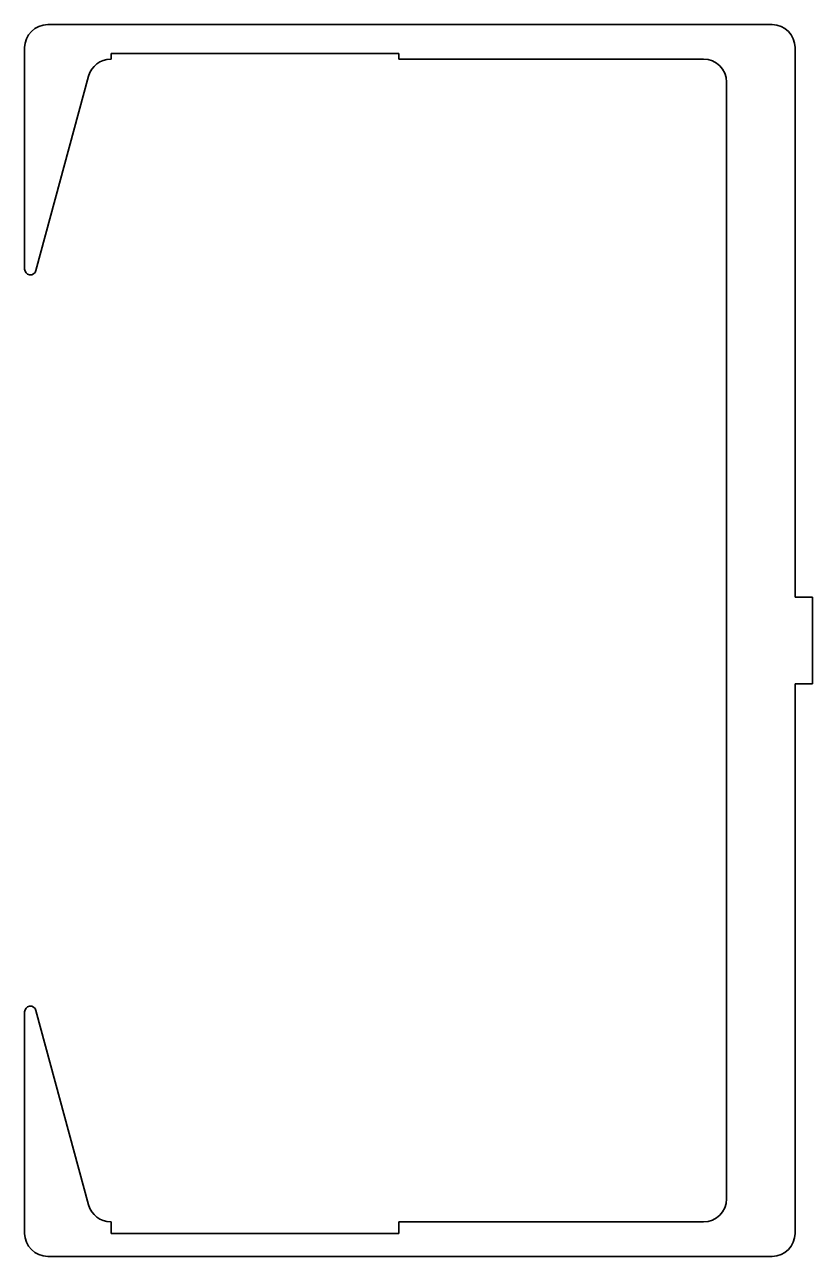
# Model space of a CAD drawing. Header units: inches. Extents: x 0 to 137, y 0 to 214.
import ezdxf

# ---------------------------------------------------------------- set-up
doc = ezdxf.new("R2010")
doc.units = ezdxf.units.IN
doc.header["$MEASUREMENT"] = 0
doc.layers.add('SIMUMAK Visible (ISO)', color=7, linetype='Continuous', lineweight=35)

# ---------------------------------------------------------------- blocks, each defined once
blk = doc.blocks.new('CD-IND-31-CARRT-01_Sheet_7_CD-IND-31-CARRT-01')
at = {"layer": 'SIMUMAK Visible (ISO)'}
for p, q in [((61.4, 107), (-64.4, 107)), ((-68.4, 103), (-68.4, 64.53)), ((65.4, 103), (65.4, 7.5)), ((-53.44, 101), (-53.4, 101)), ((-53.4, 102), (-3.4, 102)), ((-53.4, 101), (-53.4, 102)), ((-3.4, 102), (-3.4, 101)), ((-3.4, 101), (49.5, 101)), ((-66.43, 64.27), (-57.3, 98.04)), ((53.5, 97), (53.5, -97)), ((68.4, 7.5), (65.4, 7.5)), ((68.4, -7.5), (68.4, 7.5)), ((65.4, -7.5), (68.4, -7.5)), ((65.4, -7.5), (65.4, -103)), ((-68.4, -103), (-68.4, -64.53)), ((-66.43, -64.27), (-57.3, -98.04)), ((-53.44, -101), (-53.4, -101)), ((-53.4, -103), (-53.4, -101)), ((-3.4, -101), (49.5, -101)), ((-3.4, -101), (-3.4, -103)), ((-3.4, -103), (-53.4, -103)), ((61.4, -107), (-64.4, -107))]:
    blk.add_line(p, q, dxfattribs=at)
at = {"layer": 'SIMUMAK Visible (ISO)', "extrusion": (0, 0, -1)}
for centre, radius, start, end in [((64.4, 103), 4, 0, 90), ((-61.4, 103), 4, 90, 180), ((67.4, 64.53), 1, 195.1338, 360), ((67.4, -64.53), 1, 0, 164.8662), ((64.4, -103), 4, 270, 0), ((-61.4, -103), 4, 180, 270)]:
    blk.add_arc(centre, radius, start, end, dxfattribs=at)
at = {"layer": 'SIMUMAK Visible (ISO)'}
for centre, start, end in [((-53.44, 97), 90, 164.8662), ((49.5, 97), 0, 90), ((-53.44, -97), 195.1338, 270), ((49.5, -97), 270, 0)]:
    blk.add_arc(centre, 4, start, end, dxfattribs=at)

msp = doc.modelspace()

# ---------------------------------------------------------------- block references
msp.add_blockref('CD-IND-31-CARRT-01_Sheet_7_CD-IND-31-CARRT-01', (68.4, 107))

doc.saveas('drawing.dxf')
